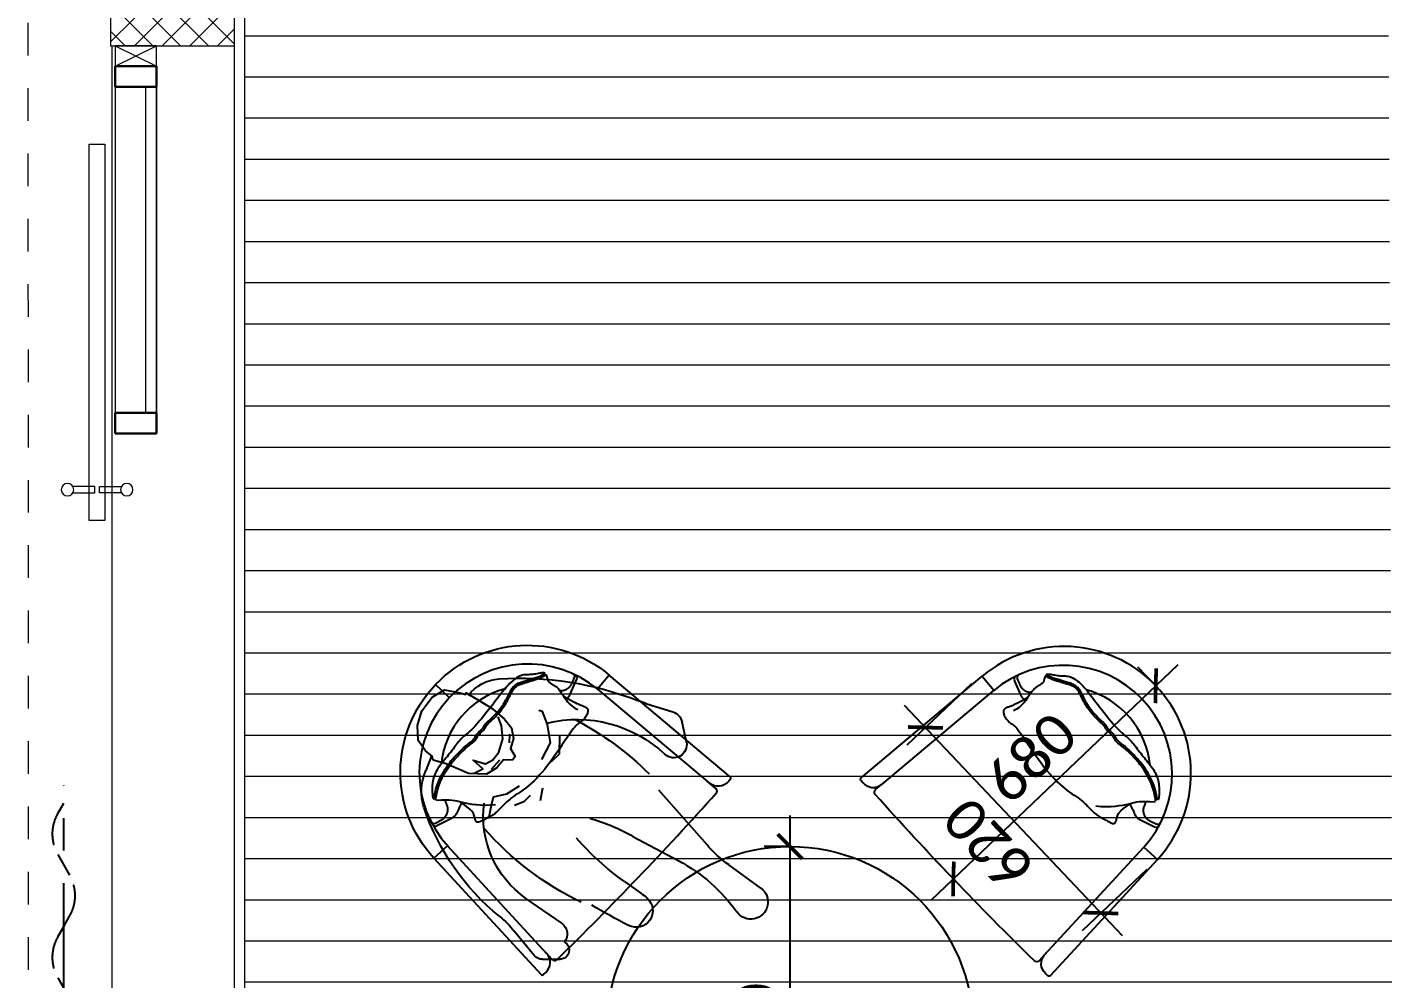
# Model space of a CAD drawing. Header units: millimetres. Extents: x -18512 to 101824, y -95768 to 52898.
# Drawn here: x 30485 to 33778, y -61145 to -58832 of the extents above; entities that cross this region are included whole.
import ezdxf

# ---------------------------------------------------------------- set-up
doc = ezdxf.new("R2010")
doc.units = ezdxf.units.MM
doc.header["$LTSCALE"] = 25
doc.header["$PDMODE"] = 3
for name, pattern in [('CENTER2', [28.575, 19.05, -3.175, 3.175, -3.175]), ('Dash', [6.35, 3.175, -3.175]), ('HIDDEN2', [4.7625, 3.175, -1.5875])]:
    doc.linetypes.add(name, pattern=pattern)
doc.layers.get('0').update_dxf_attribs({"color": 254, "lineweight": 0})
doc.layers.get('Defpoints').update_dxf_attribs({"lineweight": 0})
for name, color, linetype in [('1547 I-StB-p-00-GA$0$WD-FURNITURE', 1, 'Continuous'), ('4_Furniture', 3, 'Continuous'), ('AR WALL HATCH', 8, 'Continuous'), ('WD-FURNITURE-2', 5, 'Continuous'), ('WD-JOINERY-2', 5, 'Continuous')]:
    doc.layers.add(name, color=color, linetype=linetype)
for name, color, linetype, lineweight in [('A-DOOR', 31, 'Continuous', 18), ('A-GLAZ', 6, 'Continuous', 9), ('A-GLAZ-CWMG', 51, 'Continuous', 9), ('Archi-frame', 253, 'Continuous', 9), ('hatch', 252, 'Continuous', 0), ('I-WALL', 2, 'Continuous', 9), ('wood flooring', 8, 'Continuous', 13)]:
    doc.layers.add(name, color=color, linetype=linetype, lineweight=lineweight)
doc.styles.add('FW_Calibri', font='calibri.ttf')
doc.dimstyles.new('1-50', dxfattribs={"dimscale": 50, "dimtxt": 2, "dimasz": 1.2, "dimexe": 1.25, "dimexo": 0.625, "dimtad": 1, "dimdec": 0, "dimtxsty": 'FW_Calibri', "dimblk": 'ARCHTICK', "dimcen": 2.5, "dimdle": 1.5, "dimadec": 0, "dimazin": 0, "dimtfac": 1, "dimtdec": 0, "dimtmove": 0, "dimatfit": 3, "dimfxl": 6, "dimfxlon": 1, "dimarcsym": 0})

# ---------------------------------------------------------------- blocks, each defined once
blk = doc.blocks.new('A$C8985d8ab')
at = {"layer": 'WD-JOINERY-2', "color": 9}
for p, q in [((366.2, 634.5), (398.7, 672.2)), ((497.7, 669.5), (430.4, 683)), ((369.4, 500.5), (202.8, 440.2)), ((741.7, 425.9), (751.3, 444.1)), ((36.6, 411.3), (131.5, 423.1)), ((369.3, 371.2), (242.9, 372.8)), ((749.1, 348.7), (742.1, 378.1)), ((892.3, 306.5), (887.1, 268.3)), ((334.6, 265.1), (285.9, 259.6)), ((418.8, 102.7), (524.1, 113.9)), ((462.9, 112.8), (462.9, 112.8)), ((462.9, 112.8), (462.9, 112.8)), ((418.2, 3.2), (380.2, 24.5)), ((433.4, 4.6), (433.4, 4.6)), ((439.7, 1.8), (510.7, 30.5))]:
    blk.add_line(p, q, dxfattribs=at)
for points in [[(653.3, 427.9), (654.4, 473.5), (682.6, 509.3), (708.2, 531.4), (717.3, 529)], [(630.7, 435.3), (622.1, 460.6), (643.6, 501.1)], [(780.9, 319.7), (767.9, 339.2), (798.9, 346.2), (768.2, 352.7), (757.1, 370.3), (753.8, 393.4), (760.3, 426), (778.3, 452.5), (796, 467.5)], [(618.2, 367.5), (608.4, 338.2)], [(635.8, 337.5), (642.1, 316.8), (657.6, 298.3)], [(697.3, 240.4), (707.2, 272), (712.2, 292.4), (687.6, 313.5), (670.2, 345.8)]]:
    blk.add_lwpolyline(points, dxfattribs=at)
blk.add_lwpolyline([(714.6, 392.3), (734.6, 382.5), (738.8, 357.5), (754.2, 332.1), (792.9, 312.3), (851.6, 307), (883.4, 299.4), (890.4, 306.1), (911, 310.1), (938.7, 323.1), (957.6, 354.6), (965.3, 390.9), (959.5, 432), (942, 462), (905.8, 474.3), (892.1, 476.9), (892.3, 481.5), (858, 480), (819.2, 478.6), (780.3, 470.4), (754.9, 459.7), (738.5, 439.5), (732.9, 414.6), (713.3, 403.3)], close=True, dxfattribs=at)
for centre, radius, start, end in [((423.9, 650.5), 33.2, 78.6121, 139.1544), ((551.8, 937.8), 273.7, 258.6122, 262.6732), ((416.7, -113), 785.7, 57.4457, 82.6731), ((390, 613.9), 31.5, 139.1544, 284.4986), ((475.5, 283.4), 309.8, 47.399, 104.4986), ((619.9, -234.5), 787, 89.3213, 105.5828), ((785.7, 465.1), 99.9, 7.643, 57.4457), ((90.7, 750.3), 329.7, 277.0987, 289.8724), ((41.8, 369.9), 41.8, 97.0986, 295.744), ((237.7, -36.5), 409.4, 89.278, 115.744), ((378.5, -76), 447.3, 76.5459, 91.1753), ((259.3, 917.9), 657.2, 276.5769, 290.3058), ((498.3, 355.9), 243.4, 276.1017, 338.7228), ((763.2, 278.5), 124.3, 312.4672, 355.2768), ((275.3, 216.9), 40.4, 102.8076, 268.1986), ((305.5, 84), 176.7, 96.3655, 102.8076), ((442.6, 911.1), 741.7, 266.8808, 289.977), ((322.5, 1718.6), 1542.8, 268.1986, 271.9976), ((457.3, 612.7), 577.3, 280.0982, 312.4672), ((422.1, 71.7), 31.2, 96.1016, 190.2634), ((391, 43.9), 22.2, 89.0247, 240.7369), ((600.7, -192), 240.1, 100.0982, 112.0145), ((430.4, 24.9), 24.9, 240.7369, 292.0145)]:
    blk.add_arc(centre, radius, start, end, dxfattribs=at)
blk = doc.blocks.new('Q  CurtainWall sliding door - GD03 85mm-8454173-GROUND FLOOR PLAN')
at = {"layer": 'A-DOOR'}
for p, q in [((276.7, -34.7), (276.7, -88)), ((292.7, -88), (292.7, -34.7)), ((1124.1, -75), (209.7, -75)), ((209.7, -75), (209.7, -113)), ((276.7, -88), (292.7, -88)), ((1124.1, -113), (1124.1, -75)), ((209.7, -113), (1124.1, -113)), ((276.7, -153.3), (276.7, -100)), ((276.7, -100), (292.7, -100)), ((292.7, -100), (292.7, -153.3))]:
    blk.add_line(p, q, dxfattribs=at)
for centre in [(284.7, -22), (284.7, -166)]:
    blk.add_circle(centre, 15, dxfattribs=at)
blk = doc.blocks.new('System Panel - Glazed-8454171-GROUND FLOOR PLAN')
at = {"layer": 'A-GLAZ', "lineweight": 18}
for p, q in [((396.25, 49.5), (-396.25, 49.5)), ((-396.25, 49.5), (-396.25, 24.5)), ((396.25, 24.5), (396.25, 49.5)), ((-396.25, 24.5), (396.25, 24.5))]:
    blk.add_line(p, q, dxfattribs=at)
blk = doc.blocks.new('Rectangular Mullion - 50 x 100mm-8454170-GROUND FLOOR PLAN')
at = {"layer": 'A-GLAZ-CWMG'}
for p, q in [((15590.4, -12877.3), (15590.4, -12084.8)), ((15690.4, -12877.3), (15690.4, -12084.8))]:
    blk.add_line(p, q, dxfattribs=at)
blk = doc.blocks.new('Rectangular Mullion - 50 x 100mm-7747784-GROUND FLOOR PLAN')
at = {"layer": 'A-GLAZ-CWMG', "lineweight": 30}
for p, q in [((-50, 50), (0, 50)), ((-50, -50), (-50, 50)), ((0, 50), (0, -50)), ((0, -50), (-50, -50))]:
    blk.add_line(p, q, dxfattribs=at)
blk = doc.blocks.new('Rectangular Mullion - 50 x 100mm-5950993-GROUND FLOOR PLAN')
at = {"layer": 'A-GLAZ-CWMG', "lineweight": 30}
for p, q in [((-25, 50), (25, 50)), ((-25, -50), (-25, 50)), ((25, 50), (25, -50)), ((25, -50), (-25, -50))]:
    blk.add_line(p, q, dxfattribs=at)
blk = doc.blocks.new('*U340')
at = {"color": 1}
for p, q in [((67.8, 66.3), (32.2, -66.3)), ((82.2, 66.3), (100, 0)), ((167.8, 66.3), (132.2, -66.3)), ((182.2, 66.3), (200, 0)), ((267.8, 66.3), (232.2, -66.3)), ((282.2, 66.3), (300, 0)), ((367.8, 66.3), (332.2, -66.3)), ((382.2, 66.3), (400, 0)), ((467.8, 66.3), (432.2, -66.3)), ((482.2, 66.3), (500, 0)), ((567.8, 66.3), (532.2, -66.3)), ((582.2, 66.3), (600, 0)), ((667.8, 66.3), (632.2, -66.3)), ((682.2, 66.3), (700, 0)), ((0, 0), (17.8, -66.3)), ((100, 0), (117.8, -66.3)), ((200, 0), (217.8, -66.3)), ((300, 0), (317.8, -66.3)), ((400, 0), (417.8, -66.3)), ((500, 0), (517.8, -66.3)), ((600, 0), (617.8, -66.3))]:
    blk.add_line(p, q, dxfattribs=at)
at = {"color": 1, "linetype": 'CENTER2'}
blk.add_line((0, 0), (2143.8, 0), dxfattribs=at)
at = {"color": 1, "linetype": 'HIDDEN2'}
for p, q in [((175, 14.4), (125, -14.4)), ((275, 14.4), (300, 0)), ((475, 14.4), (425, -14.4)), ((575, 14.4), (600, 0)), ((775, 14.4), (725, -14.4)), ((875, 14.4), (900, 0)), ((1075, 14.4), (1025, -14.4)), ((1175, 14.4), (1200, 0)), ((1375, 14.4), (1325, -14.4)), ((1475, 14.4), (1500, 0)), ((1675, 14.4), (1625, -14.4)), ((1775, 14.4), (1800, 0)), ((1975, 14.4), (1925, -14.4)), ((2075, 14.4), (2100, 0)), ((0, 0), (25, -14.4)), ((300, 0), (325, -14.4)), ((600, 0), (625, -14.4)), ((900, 0), (925, -14.4)), ((1200, 0), (1225, -14.4)), ((1500, 0), (1525, -14.4)), ((1800, 0), (1825, -14.4))]:
    blk.add_line(p, q, dxfattribs=at)
at = {"color": 1}
for centre, start, end in [((75, 64.3), 15, 165), ((175, 64.3), 15, 165), ((275, 64.3), 15, 165), ((375, 64.3), 15, 165), ((475, 64.3), 15, 165), ((575, 64.3), 15, 165), ((675, 64.3), 15, 165), ((25, -64.3), 195, 345), ((125, -64.3), 195, 345), ((225, -64.3), 195, 345), ((325, -64.3), 195, 345), ((425, -64.3), 195, 345), ((525, -64.3), 195, 345), ((625, -64.3), 195, 345)]:
    blk.add_arc(centre, 7.5, start, end, dxfattribs=at)
at = {"color": 1, "linetype": 'HIDDEN2'}
for centre, start, end in [((225, -72.2), 60, 120), ((525, -72.2), 60, 120), ((825, -72.2), 60, 120), ((1125, -72.2), 60, 120), ((1425, -72.2), 60, 120), ((1725, -72.2), 60, 120), ((2025, -72.2), 60, 120), ((75, 72.2), 240, 300), ((375, 72.2), 240, 300), ((675, 72.2), 240, 300), ((975, 72.2), 240, 300), ((1275, 72.2), 240, 300), ((1575, 72.2), 240, 300), ((1875, 72.2), 240, 300)]:
    blk.add_arc(centre, 100, start, end, dxfattribs=at)
blk = doc.blocks.new('_ArchTick')
at = {"color": 0, "linetype": 'ByBlock', "const_width": 0.15}
blk.add_lwpolyline([(-0.5, -0.5), (0.5, 0.5)], dxfattribs=at)
blk = doc.blocks.new('*D446')
at = {"layer": 'Defpoints', "color": 0, "transparency": 16777216}
for p in [(32338.3, -60823.2), (32338.3, -60823.2), (32338.3, -61722.7)]:
    blk.add_point(p, dxfattribs=at)
at = {"layer": 'I-WALL', "color": 0, "lineweight": -2, "transparency": 16777216}
for p, q in [((32338.3, -61797.7), (32338.3, -60748.2)), ((32338.3, -60823.2), (32275.8, -60823.2)), ((32338.3, -61722.7), (32275.8, -61722.7))]:
    blk.add_line(p, q, dxfattribs=at)
at = {"layer": 'I-WALL', "color": 0, "lineweight": -2, "transparency": 16777216, "xscale": 59.99999999999995, "yscale": 59.99999999999995, "zscale": 59.99999999999995}
for p, rotation in [((32338.3, -60823.2), 90), ((32338.3, -61722.7), 270)]:
    blk.add_blockref('_ArchTick', p, dxfattribs=dict(at, rotation=rotation))
at = {"layer": 'I-WALL', "color": 0, "transparency": 16777216, "insert": (32255.8, -61273), "char_height": 100, "attachment_point": 5, "rotation": 90, "style": 'FW_Calibri'}
blk.add_mtext('900', dxfattribs=at)
blk = doc.blocks.new('*D447')
at = {"layer": 'Defpoints', "color": 0, "transparency": 16777216}
for p in [(33226.5, -60432.4), (33226.5, -60432.4), (32735, -60902.1)]:
    blk.add_point(p, dxfattribs=at)
at = {"layer": 'I-WALL', "color": 0, "lineweight": -2, "transparency": 16777216}
for p, q in [((32680.8, -60953.9), (33280.7, -60380.6)), ((33226.5, -60432.4), (33183.3, -60387.2)), ((32735, -60902.1), (32691.9, -60856.9))]:
    blk.add_line(p, q, dxfattribs=at)
at = {"layer": 'I-WALL', "color": 0, "lineweight": -2, "transparency": 16777216, "xscale": 59.99999999999995, "yscale": 59.99999999999995, "zscale": 59.99999999999995}
for p, rotation in [((33226.5, -60432.4), 43.70386535251087), ((32735, -60902.1), 223.7038653525109)]:
    blk.add_blockref('_ArchTick', p, dxfattribs=dict(at, rotation=rotation))
at = {"layer": 'I-WALL', "color": 0, "transparency": 16777216, "insert": (32923.8, -60607.6), "char_height": 100, "attachment_point": 5, "rotation": 43.7039, "style": 'FW_Calibri'}
blk.add_mtext('680', dxfattribs=at)
blk = doc.blocks.new('*D448')
at = {"layer": 'Defpoints', "color": 0, "transparency": 16777216}
for p in [(32801.8, -60406.7), (33227.8, -60857.7), (33093.1, -60984.9)]:
    blk.add_point(p, dxfattribs=at)
at = {"layer": 'I-WALL', "color": 0, "lineweight": -2, "transparency": 16777216}
for p, q in [((32779.1, -60428.1), (32621.7, -60576.8)), ((32615.6, -60479.3), (33144.6, -61039.4)), ((33205, -60879.1), (33047.7, -61027.8))]:
    blk.add_line(p, q, dxfattribs=at)
at = {"layer": 'I-WALL', "color": 0, "lineweight": -2, "transparency": 16777216, "xscale": 59.99999999999995, "yscale": 59.99999999999995, "zscale": 59.99999999999995}
for p, rotation in [((32667.1, -60533.9), 133.3643748508748), ((33093.1, -60984.9), 313.3643748508748)]:
    blk.add_blockref('_ArchTick', p, dxfattribs=dict(at, rotation=rotation))
at = {"layer": 'I-WALL', "color": 0, "transparency": 16777216, "insert": (32820.1, -60816), "char_height": 100, "attachment_point": 5, "rotation": 133.3644, "style": 'FW_Calibri'}
blk.add_mtext('620', dxfattribs=at)

msp = doc.modelspace()

# ---------------------------------------------------------------- hatches: boundary and pattern name
at = {"layer": 'AR WALL HATCH', "lineweight": 5, "ltscale": 25}
h = msp.add_hatch(dxfattribs=at)
h.set_pattern_fill('ANSI37', color=256, scale=15, style=0)
h.set_pattern_definition([(45, (15109.02, 35539.32), (-33.67596, 33.67596), []), (135, (15109.02, 35539.32), (-33.67596, -33.67596), [])])
h.paths.add_polyline_path([(30988.1, -58876.9), (30688.1, -58876.9), (30688.1, -58627), (30988.1, -58627)])
h.paths.add_polyline_path([(30688.1, -57916.9), (30988.1, -57916.9), (30988.1, -58027), (30688.1, -58027)])
at = {"layer": 'wood flooring'}
h = msp.add_hatch(dxfattribs=at)
h.set_pattern_fill('_USER', color=256, scale=100, pattern_type=0)
h.set_pattern_definition([(360, (338285.01, 171947.46), (-2e-14, 100), [])])
h.paths.add_polyline_path([(33755.5, -49171.9), (31012.9, -49171.9), (31012.9, -49811.5), (31012.9, -62446.9), (32698.1, -62446.9), (32698.1, -63146.9), (33808.1, -63146.9)])

# ---------------------------------------------------------------- linework, layer by layer
at = {"layer": '1547 I-StB-p-00-GA$0$WD-FURNITURE'}
for p, q in [((31804.5, -60452.9), (31820.4, -60416.5)), ((32899.5, -60455.8), (32883.6, -60419.4)), ((31509.8, -60460.3), (31477.5, -60429.5)), ((33194.2, -60463.2), (33226.5, -60432.4)), ((31515.8, -60755), (31480.2, -60772.6)), ((33188.2, -60757.9), (33223.8, -60775.5))]:
    msp.add_line(p, q, dxfattribs=at)
for points in [[(31747.6, -61083.8), (31506.3, -60821.6), (31473.5, -60851.8, -0.93783), (31899.2, -60406.4), (31870.5, -60440.6), (32143.4, -60669.7)], [(32956.4, -61086.7), (33197.7, -60824.5), (33230.5, -60854.7, 0.93783), (32804.8, -60409.3), (32833.5, -60443.5), (32560.6, -60672.6)], [(32193.6, -60659.2, 0.414214), (32193.1, -60653.5), (31899.2, -60406.4)], [(32510.3, -60662.1, -0.414214), (32510.8, -60656.4), (32804.8, -60409.3)], [(31741.7, -61077.4), (31760.5, -61097.9, 0.423323), (31772.1, -61098.3, 0.016951), (32158.9, -60693.6, 0.423327), (32158, -60682), (32136.6, -60664.1)], [(32193.6, -60659.2), (32193.6, -60659.2), (32188.5, -60665.3, -0.407734), (32143.4, -60669.7)], [(32510.3, -60662.1), (32510.3, -60662.1), (32515.5, -60668.2, 0.407734), (32560.6, -60672.6)], [(32962.3, -61080.3), (32943.5, -61100.8, -0.423323), (32931.8, -61101.2, -0.016951), (32545.1, -60696.5, -0.423327), (32545.9, -60684.9), (32567.3, -60667)], [(31465.8, -60762.2, 0.422618), (31476.8, -60766.1), (31490, -60759.5), (31490.8, -60759.1)], [(33238.1, -60765.1, -0.422618), (33227.2, -60769), (33214, -60762.4), (33213.1, -60762)], [(31473.5, -60851.8), (31733.6, -61134.3, 0.414214), (31739.3, -61134.5)], [(33230.5, -60854.7), (32970.4, -61137.2, -0.414214), (32964.7, -61137.4)], [(31739.3, -61134.5), (31739.3, -61134.5), (31745.2, -61129.1, 0.407734), (31747.6, -61083.8)], [(32964.7, -61137.4), (32964.7, -61137.4), (32958.8, -61132, -0.407734), (32956.4, -61086.7)]]:
    msp.add_lwpolyline(points, format="xyb", dxfattribs=at)
for points in [[(31473.2, -60708), (31475.5, -60695.5), (31478.3, -60684.2), (31481.5, -60674), (31485, -60664.7), (31488.7, -60656.4), (31492.5, -60648.9), (31496.3, -60642.3), (31499.9, -60636.3), (31503.3, -60631), (31506.6, -60626.2), (31509.7, -60622), (31512.6, -60618.1), (31515.5, -60614.5), (31518.4, -60611.1), (31521.3, -60607.8), (31524.3, -60604.5), (31527.4, -60601.2), (31530.6, -60597.9), (31533.8, -60594.5), (31537.1, -60591.2), (31540.3, -60588), (31543.5, -60584.9), (31546.7, -60582), (31549.8, -60579.3), (31552.9, -60576.8), (31555.7, -60574.5), (31558.5, -60572.3), (31561, -60570.4), (31563.4, -60568.5), (31565.6, -60566.8), (31567.5, -60565.1), (31569.1, -60563.5), (31570.5, -60561.9), (31571.6, -60560.3), (31572.7, -60558.7), (31573.6, -60557.1), (31574.5, -60555.4), (31575.4, -60553.8), (31576.5, -60552.1), (31577.8, -60550.3), (31579.3, -60548.5), (31580.9, -60546.7), (31582.8, -60544.8), (31584.6, -60543), (31586.5, -60541.2), (31588.3, -60539.4), (31590, -60537.7), (31591.5, -60536), (31592.8, -60534.5), (31593.8, -60533), (31594.8, -60531.6), (31595.6, -60530.3), (31596.4, -60528.9), (31597.2, -60527.6), (31598, -60526.3), (31599, -60525), (31600.2, -60523.7), (31601.5, -60522.3), (31603, -60520.8), (31604.6, -60519.2), (31606.4, -60517.6), (31608.3, -60515.8), (31610.4, -60513.9), (31612.6, -60511.9), (31614.9, -60509.7), (31617.3, -60507.4), (31619.8, -60504.9), (31622.3, -60502.3), (31624.9, -60499.6), (31627.5, -60496.7), (31630.1, -60493.7), (31632.6, -60490.5), (31635.1, -60487.3), (31637.5, -60483.9), (31639.9, -60480.5), (31642.2, -60477), (31644.4, -60473.6), (31646.4, -60470.1), (31648.4, -60466.7), (31650.2, -60463.3), (31651.8, -60460), (31653.4, -60456.8), (31654.9, -60453.8), (31656.3, -60450.8), (31657.7, -60448), (31659.1, -60445.3), (31660.5, -60442.7), (31662, -60440.3), (31663.6, -60438.1), (31665.3, -60436), (31667.1, -60434.1), (31669, -60432.3), (31671, -60430.7), (31673.1, -60429.2), (31675.3, -60427.8), (31677.6, -60426.6), (31680, -60425.5), (31682.5, -60424.5), (31685, -60423.6), (31687.5, -60422.8), (31689.8, -60422.1), (31692, -60421.5), (31694.1, -60421), (31695.8, -60420.5), (31697.3, -60420.1), (31698.5, -60419.7), (31699.6, -60419.3), (31700.6, -60419), (31701.4, -60418.7), (31702.3, -60418.4), (31703.2, -60418.1), (31704.3, -60417.7), (31705.5, -60417.3), (31706.9, -60416.9), (31708.4, -60416.4), (31710.1, -60415.9), (31712, -60415.4), (31714, -60414.8), (31716.2, -60414.2), (31718.5, -60413.5), (31720.9, -60412.8), (31723.5, -60412), (31726.3, -60411), (31729.3, -60409.8), (31732.4, -60408.4), (31735.7, -60406.7), (31739.2, -60404.7), (31743, -60402.2), (31742.8, -60402.1), (31741.8, -60401.6), (31740.5, -60401.3), (31739.1, -60401.1), (31737.3, -60401.2), (31735.2, -60401.4), (31732.7, -60401.7), (31729.9, -60402.2), (31726.8, -60402.8), (31723.6, -60403.4), (31720.2, -60404), (31716.7, -60404.6), (31713.2, -60405), (31709.8, -60405.4), (31706.5, -60405.5), (31703.3, -60405.6), (31700.2, -60405.6), (31697.1, -60405.7), (31694, -60405.9), (31690.9, -60406.3), (31687.8, -60407), (31684.5, -60408), (31681.2, -60409.4), (31677.8, -60411.2), (31674.3, -60413.3), (31670.8, -60415.6), (31667.4, -60418.3), (31663.9, -60421.1), (31660.6, -60424.1), (31657.3, -60427.2), (31654.2, -60430.4), (31651.2, -60433.7), (31648.3, -60437.1), (31645.3, -60440.6), (31642.4, -60444.3), (31639.3, -60448.1), (31636.2, -60452.1), (31633, -60456.3), (31629.6, -60460.8), (31626, -60465.4), (31622.3, -60470.2), (31618.5, -60475.1), (31614.5, -60480.1), (31610.5, -60485.3), (31606.4, -60490.6), (31602.2, -60495.9), (31598, -60501.2), (31593.7, -60506.5), (31589.5, -60511.8), (31585.2, -60517), (31581, -60521.9), (31576.8, -60526.7), (31572.6, -60531.2), (31568.6, -60535.5), (31564.6, -60539.3), (31560.7, -60542.9), (31557, -60546.2), (31553.3, -60549.4), (31549.8, -60552.4), (31546.3, -60555.4), (31543, -60558.4), (31539.8, -60561.6), (31536.8, -60564.8), (31533.8, -60568.2), (31531, -60571.7), (31528.2, -60575.2), (31525.4, -60578.9), (31522.6, -60582.6), (31519.9, -60586.3), (31517, -60590), (31514.1, -60593.8), (31511.2, -60597.5), (31508.2, -60601.2), (31505.2, -60605), (31502.2, -60608.6), (31499.3, -60612.3), (31496.4, -60615.9), (31493.5, -60619.5), (31490.8, -60623), (31488.1, -60626.5), (31485.6, -60630), (31483.2, -60633.5), (31481, -60637.1), (31478.9, -60640.7), (31477, -60644.4), (31475.4, -60648.3), (31473.9, -60652.2), (31472.7, -60656.2), (31471.7, -60660.2), (31470.9, -60664.1), (31470.2, -60668), (31469.7, -60671.8), (31469.3, -60675.3), (31469.1, -60678.6), (31468.9, -60681.6), (31468.9, -60684.3), (31468.9, -60686.8), (31469, -60689), (31469.2, -60691), (31469.3, -60692.8), (31469.5, -60694.5), (31469.6, -60696), (31469.7, -60697.4), (31469.8, -60698.7), (31469.9, -60700), (31470, -60701.1), (31470.2, -60702.2), (31470.4, -60703.2), (31470.7, -60704.2), (31471.2, -60705.2), (31471.7, -60706.1), (31472.4, -60707.1)], [(33230.8, -60710.9), (33228.5, -60698.4), (33225.7, -60687.1), (33222.5, -60676.9), (33219, -60667.6), (33215.3, -60659.3), (33211.5, -60651.8), (33207.7, -60645.2), (33204.1, -60639.2), (33200.7, -60633.9), (33197.4, -60629.1), (33194.3, -60624.9), (33191.4, -60621), (33188.4, -60617.4), (33185.6, -60614), (33182.6, -60610.7), (33179.7, -60607.4), (33176.6, -60604.1), (33173.4, -60600.8), (33170.2, -60597.4), (33166.9, -60594.1), (33163.7, -60590.9), (33160.4, -60587.8), (33157.3, -60584.9), (33154.1, -60582.2), (33151.1, -60579.7), (33148.2, -60577.4), (33145.5, -60575.2), (33142.9, -60573.3), (33140.6, -60571.4), (33138.4, -60569.7), (33136.5, -60568), (33134.9, -60566.4), (33133.5, -60564.8), (33132.3, -60563.2), (33131.3, -60561.6), (33130.4, -60560), (33129.5, -60558.3), (33128.6, -60556.7), (33127.5, -60555), (33126.2, -60553.2), (33124.7, -60551.4), (33123, -60549.6), (33121.2, -60547.7), (33119.4, -60545.9), (33117.5, -60544.1), (33115.7, -60542.3), (33114, -60540.6), (33112.5, -60538.9), (33111.2, -60537.4), (33110.1, -60535.9), (33109.2, -60534.5), (33108.4, -60533.2), (33107.6, -60531.8), (33106.8, -60530.5), (33106, -60529.2), (33105, -60527.9), (33103.8, -60526.6), (33102.5, -60525.2), (33101, -60523.7), (33099.4, -60522.1), (33097.6, -60520.5), (33095.7, -60518.7), (33093.6, -60516.8), (33091.4, -60514.8), (33089.1, -60512.6), (33086.7, -60510.3), (33084.2, -60507.8), (33081.7, -60505.2), (33079.1, -60502.5), (33076.5, -60499.6), (33073.9, -60496.6), (33071.4, -60493.4), (33068.9, -60490.2), (33066.4, -60486.8), (33064.1, -60483.4), (33061.8, -60479.9), (33059.6, -60476.5), (33057.6, -60473), (33055.6, -60469.6), (33053.8, -60466.2), (33052.2, -60462.9), (33050.6, -60459.7), (33049.1, -60456.7), (33047.7, -60453.7), (33046.3, -60450.9), (33044.9, -60448.2), (33043.5, -60445.6), (33042, -60443.2), (33040.4, -60441), (33038.7, -60438.9), (33036.9, -60437), (33035, -60435.2), (33033, -60433.6), (33030.9, -60432.1), (33028.7, -60430.7), (33026.4, -60429.5), (33023.9, -60428.4), (33021.5, -60427.4), (33019, -60426.5), (33016.5, -60425.7), (33014.2, -60425), (33011.9, -60424.4), (33009.9, -60423.9), (33008.2, -60423.4), (33006.7, -60423), (33005.4, -60422.6), (33004.4, -60422.2), (33003.4, -60421.9), (33002.6, -60421.6), (33001.7, -60421.3), (33000.8, -60421), (32999.7, -60420.6), (32998.5, -60420.2), (32997.1, -60419.8), (32995.6, -60419.3), (32993.9, -60418.8), (32992, -60418.3), (32990, -60417.7), (32987.8, -60417.1), (32985.5, -60416.4), (32983.1, -60415.7), (32980.4, -60414.9), (32977.7, -60413.9), (32974.7, -60412.7), (32971.6, -60411.3), (32968.3, -60409.6), (32964.8, -60407.6), (32961, -60405.1), (32961.2, -60405), (32962.2, -60404.5), (32963.5, -60404.2), (32964.9, -60404), (32966.7, -60404.1), (32968.8, -60404.3), (32971.3, -60404.6), (32974.1, -60405.1), (32977.2, -60405.7), (32980.4, -60406.3), (32983.8, -60406.9), (32987.3, -60407.5), (32990.7, -60407.9), (32994.1, -60408.3), (32997.4, -60408.4), (33000.6, -60408.5), (33003.8, -60408.5), (33006.9, -60408.6), (33010, -60408.8), (33013.1, -60409.2), (33016.2, -60409.9), (33019.5, -60410.9), (33022.8, -60412.3), (33026.2, -60414.1), (33029.7, -60416.2), (33033.2, -60418.5), (33036.6, -60421.2), (33040.1, -60424), (33043.4, -60427), (33046.6, -60430.1), (33049.8, -60433.3), (33052.8, -60436.6), (33055.7, -60440), (33058.7, -60443.5), (33061.6, -60447.2), (33064.6, -60451), (33067.8, -60455), (33071, -60459.2), (33074.4, -60463.7), (33078, -60468.3), (33081.7, -60473.1), (33085.5, -60478), (33089.4, -60483.1), (33093.5, -60488.2), (33097.6, -60493.5), (33101.8, -60498.8), (33106, -60504.1), (33110.2, -60509.4), (33114.5, -60514.7), (33118.8, -60519.9), (33123, -60524.8), (33127.2, -60529.6), (33131.4, -60534.1), (33135.4, -60538.4), (33139.4, -60542.2), (33143.3, -60545.8), (33147, -60549.1), (33150.7, -60552.3), (33154.2, -60555.3), (33157.7, -60558.3), (33161, -60561.3), (33164.1, -60564.5), (33167.2, -60567.7), (33170.1, -60571.1), (33173, -60574.6), (33175.8, -60578.1), (33178.6, -60581.8), (33181.3, -60585.5), (33184.1, -60589.2), (33187, -60592.9), (33189.9, -60596.7), (33192.8, -60600.4), (33195.8, -60604.1), (33198.8, -60607.9), (33201.8, -60611.5), (33204.7, -60615.2), (33207.6, -60618.8), (33210.5, -60622.4), (33213.2, -60625.9), (33215.9, -60629.4), (33218.4, -60632.9), (33220.8, -60636.4), (33223, -60640), (33225.1, -60643.6), (33227, -60647.3), (33228.6, -60651.2), (33230.1, -60655.1), (33231.3, -60659.1), (33232.3, -60663.1), (33233.1, -60667), (33233.8, -60670.9), (33234.3, -60674.7), (33234.7, -60678.2), (33234.9, -60681.5), (33235, -60684.5), (33235.1, -60687.2), (33235.1, -60689.7), (33235, -60691.9), (33234.8, -60693.9), (33234.7, -60695.7), (33234.5, -60697.4), (33234.4, -60698.9), (33234.3, -60700.3), (33234.2, -60701.6), (33234.1, -60702.9), (33234, -60704), (33233.8, -60705.1), (33233.6, -60706.1), (33233.3, -60707.1), (33232.8, -60708.1), (33232.3, -60709), (33231.6, -60710)]]:
    msp.add_lwpolyline(points, close=True, dxfattribs=at)
for points in [[(31477, -60710.7), (31479.4, -60697.8), (31482.2, -60686.2), (31485.4, -60675.9), (31488.8, -60666.6), (31492.5, -60658.3), (31496.2, -60650.9), (31499.9, -60644.3), (31503.5, -60638.5), (31506.8, -60633.3), (31510, -60628.7), (31513, -60624.5), (31515.9, -60620.7), (31518.8, -60617.1), (31521.6, -60613.8), (31524.5, -60610.6), (31527.4, -60607.4), (31530.5, -60604.1), (31533.6, -60600.8), (31536.7, -60597.5), (31540, -60594.3), (31543.2, -60591.1), (31546.4, -60588), (31549.6, -60585.1), (31552.8, -60582.4), (31555.8, -60579.8), (31558.8, -60577.5), (31561.6, -60575.3), (31564.2, -60573.3), (31566.7, -60571.4), (31568.9, -60569.6), (31570.9, -60567.9), (31572.7, -60566.2), (31574.1, -60564.5), (31575.3, -60562.9), (31576.3, -60561.2), (31577.3, -60559.6), (31578.2, -60557.9), (31579.2, -60556.2), (31580.2, -60554.5), (31581.5, -60552.7), (31583, -60550.9), (31584.7, -60549.1), (31586.5, -60547.2), (31588.3, -60545.4), (31590.2, -60543.6), (31592, -60541.8), (31593.7, -60540.1), (31595.2, -60538.4), (31596.4, -60536.9), (31597.5, -60535.4), (31598.4, -60534), (31599.2, -60532.7), (31600, -60531.4), (31600.8, -60530.1), (31601.6, -60528.8), (31602.5, -60527.6), (31603.6, -60526.2), (31604.9, -60524.9), (31606.3, -60523.5), (31607.9, -60522), (31609.6, -60520.4), (31611.4, -60518.7), (31613.4, -60516.8), (31615.6, -60514.8), (31617.9, -60512.7), (31620.3, -60510.3), (31622.8, -60507.8), (31625.4, -60505.2), (31628, -60502.4), (31630.7, -60499.4), (31633.3, -60496.3), (31635.9, -60493.1), (31638.5, -60489.8), (31641, -60486.4), (31643.4, -60482.9), (31645.7, -60479.3), (31647.9, -60475.8), (31650, -60472.3), (31652, -60468.8), (31653.8, -60465.4), (31655.5, -60462.1), (31657, -60459), (31658.5, -60455.9), (31659.9, -60453), (31661.2, -60450.3), (31662.6, -60447.7), (31663.9, -60445.2), (31665.3, -60443), (31666.8, -60440.8), (31668.3, -60438.9), (31670, -60437.1), (31671.7, -60435.5), (31673.6, -60434), (31675.5, -60432.6), (31677.6, -60431.4), (31679.8, -60430.2), (31682.1, -60429.2), (31684.5, -60428.3), (31686.9, -60427.5), (31689.2, -60426.7), (31691.5, -60426), (31693.7, -60425.4), (31695.7, -60424.9), (31697.4, -60424.4), (31698.9, -60424), (31700.1, -60423.6), (31701.2, -60423.3), (31702.1, -60422.9), (31703, -60422.6), (31703.8, -60422.3), (31704.7, -60422), (31705.8, -60421.6), (31707, -60421.3), (31708.3, -60420.9), (31709.8, -60420.4), (31711.5, -60419.9), (31713.4, -60419.4), (31715.4, -60418.8), (31717.5, -60418.2), (31719.9, -60417.5), (31722.4, -60416.7), (31725.1, -60415.9), (31727.9, -60414.9), (31731, -60413.7), (31734.3, -60412.2), (31737.8, -60410.4), (31741.5, -60408.2), (31745.5, -60405.6), (31745.7, -60405.8), (31746.3, -60407.2), (31746.9, -60408.6), (31747.4, -60410.1), (31747.9, -60411.7), (31748.4, -60413.2), (31748.8, -60414.6), (31749.1, -60415.9), (31749.4, -60417.1), (31749.7, -60418.1), (31750, -60419.1), (31750.3, -60419.9), (31750.7, -60420.7), (31751.2, -60421.5), (31751.8, -60422.3), (31752.6, -60423.1), (31753.6, -60423.9), (31754.8, -60424.9), (31756.1, -60425.8), (31757.5, -60426.8), (31759, -60427.8), (31760.7, -60428.9), (31762.3, -60429.9), (31764.1, -60431), (31765.8, -60432), (31767.7, -60433.2), (31769.6, -60434.5), (31771.7, -60436.2), (31773.9, -60438.4), (31776.4, -60441.1), (31779.1, -60444.5), (31782.1, -60448.7), (31785.4, -60453.7), (31789.2, -60459.3), (31793.4, -60465.3), (31798.1, -60471.3), (31803.4, -60477.1), (31809.3, -60482.4), (31815.8, -60486.9), (31823.1, -60490.3)], [(33227, -60713.6), (33224.6, -60700.7), (33221.8, -60689.1), (33218.6, -60678.8), (33215.2, -60669.5), (33211.5, -60661.2), (33207.8, -60653.8), (33204.1, -60647.2), (33200.5, -60641.4), (33197.2, -60636.2), (33194, -60631.6), (33191, -60627.4), (33188.1, -60623.6), (33185.2, -60620), (33182.4, -60616.7), (33179.5, -60613.5), (33176.6, -60610.3), (33173.5, -60607), (33170.4, -60603.7), (33167.2, -60600.4), (33164, -60597.2), (33160.8, -60594), (33157.6, -60590.9), (33154.4, -60588), (33151.2, -60585.3), (33148.2, -60582.7), (33145.2, -60580.4), (33142.4, -60578.2), (33139.8, -60576.2), (33137.3, -60574.3), (33135.1, -60572.5), (33133.1, -60570.8), (33131.3, -60569.1), (33129.9, -60567.4), (33128.7, -60565.8), (33127.7, -60564.1), (33126.7, -60562.5), (33125.8, -60560.8), (33124.8, -60559.1), (33123.7, -60557.4), (33122.5, -60555.6), (33121, -60553.8), (33119.3, -60552), (33117.5, -60550.1), (33115.6, -60548.3), (33113.8, -60546.5), (33112, -60544.7), (33110.3, -60543), (33108.8, -60541.3), (33107.6, -60539.8), (33106.5, -60538.3), (33105.6, -60536.9), (33104.8, -60535.6), (33104, -60534.3), (33103.2, -60533), (33102.4, -60531.7), (33101.5, -60530.5), (33100.4, -60529.1), (33099.1, -60527.8), (33097.7, -60526.4), (33096.1, -60524.9), (33094.4, -60523.3), (33092.6, -60521.6), (33090.5, -60519.7), (33088.4, -60517.7), (33086.1, -60515.6), (33083.7, -60513.2), (33081.2, -60510.7), (33078.6, -60508.1), (33076, -60505.3), (33073.3, -60502.3), (33070.7, -60499.2), (33068.1, -60496), (33065.5, -60492.7), (33063, -60489.3), (33060.6, -60485.8), (33058.3, -60482.2), (33056.1, -60478.7), (33054, -60475.2), (33052, -60471.7), (33050.2, -60468.3), (33048.5, -60465), (33046.9, -60461.9), (33045.5, -60458.8), (33044.1, -60455.9), (33042.8, -60453.2), (33041.4, -60450.6), (33040.1, -60448.1), (33038.7, -60445.9), (33037.2, -60443.7), (33035.7, -60441.8), (33034, -60440), (33032.3, -60438.4), (33030.4, -60436.9), (33028.5, -60435.5), (33026.4, -60434.3), (33024.2, -60433.1), (33021.9, -60432.1), (33019.5, -60431.2), (33017.1, -60430.4), (33014.8, -60429.6), (33012.5, -60428.9), (33010.3, -60428.3), (33008.3, -60427.8), (33006.6, -60427.3), (33005.1, -60426.9), (33003.9, -60426.5), (33002.8, -60426.2), (33001.9, -60425.8), (33001, -60425.5), (33000.2, -60425.2), (32999.2, -60424.9), (32998.2, -60424.5), (32997, -60424.2), (32995.7, -60423.8), (32994.2, -60423.3), (32992.5, -60422.8), (32990.6, -60422.3), (32988.6, -60421.7), (32986.4, -60421.1), (32984.1, -60420.4), (32981.6, -60419.6), (32978.9, -60418.8), (32976.1, -60417.8), (32973, -60416.6), (32969.7, -60415.1), (32966.2, -60413.3), (32962.5, -60411.1), (32958.5, -60408.5), (32958.3, -60408.7), (32957.7, -60410.1), (32957.1, -60411.5), (32956.6, -60413), (32956.1, -60414.6), (32955.6, -60416.1), (32955.2, -60417.5), (32954.9, -60418.8), (32954.5, -60420), (32954.3, -60421), (32954, -60422), (32953.7, -60422.8), (32953.3, -60423.6), (32952.8, -60424.4), (32952.1, -60425.2), (32951.4, -60426), (32950.4, -60426.8), (32949.2, -60427.8), (32947.9, -60428.7), (32946.5, -60429.7), (32945, -60430.7), (32943.3, -60431.8), (32941.6, -60432.8), (32939.9, -60433.9), (32938.1, -60434.9), (32936.3, -60436.1), (32934.4, -60437.4), (32932.3, -60439.1), (32930.1, -60441.3), (32927.6, -60444), (32924.9, -60447.4), (32921.9, -60451.6), (32918.5, -60456.6), (32914.8, -60462.2), (32910.6, -60468.2), (32905.9, -60474.2), (32900.6, -60480), (32894.7, -60485.3), (32888.2, -60489.8), (32880.9, -60493.2)], [(31789.5, -60459), (31798.2, -60463.8), (31805.5, -60467.7), (31811.5, -60470.8), (31816.4, -60473.3), (31820.4, -60475.3), (31823.7, -60476.8), (31826.5, -60478), (31828.9, -60479), (31831.1, -60479.9), (31833.1, -60480.6), (31835, -60481.3), (31836.7, -60482), (31838.3, -60482.6), (31839.7, -60483.2), (31841, -60483.8), (31842.2, -60484.4), (31843.3, -60485.1), (31844.3, -60485.8), (31845.2, -60486.6), (31845.9, -60487.5), (31846.5, -60488.5), (31847, -60489.6), (31847.3, -60490.9), (31847.4, -60492.3), (31847.3, -60493.9), (31847.1, -60495.6), (31846.7, -60497.5), (31846.2, -60499.4), (31845.4, -60501.5), (31844.5, -60503.5), (31843.5, -60505.6), (31842.3, -60507.6), (31841, -60509.6), (31839.5, -60511.6), (31837.9, -60513.5), (31836.3, -60515.2), (31834.6, -60516.9), (31832.8, -60518.5), (31831, -60520), (31829.2, -60521.3), (31827.4, -60522.4), (31825.5, -60523.7), (31823.4, -60525.1), (31821.1, -60527), (31818.4, -60529.6), (31815.3, -60532.9), (31811.6, -60537.4), (31807.3, -60543), (31802.3, -60550), (31796.7, -60558.2), (31790.6, -60567.3), (31784, -60577), (31777.2, -60587.1), (31770.2, -60597.4), (31763.2, -60607.5), (31756.1, -60617.3), (31749.2, -60626.4), (31742.5, -60634.9), (31735.9, -60642.9), (31729.3, -60650.2), (31723, -60657), (31716.7, -60663.3), (31710.5, -60669.1), (31704.4, -60674.5), (31698.4, -60679.4), (31692.5, -60683.9), (31686.7, -60688), (31681.2, -60691.9), (31676, -60695.5), (31671, -60698.8), (31666.3, -60702), (31662.1, -60705.1), (31658.2, -60708.1), (31654.7, -60711), (31651.5, -60713.8), (31648.6, -60716.6), (31645.9, -60719.3), (31643.3, -60721.9), (31640.8, -60724.5), (31638.4, -60727.1), (31636, -60729.6), (31633.6, -60732), (31631.2, -60734.4), (31628.8, -60736.7), (31626.4, -60738.9), (31624.1, -60740.9), (31621.8, -60742.8), (31619.6, -60744.5), (31617.4, -60746), (31615.3, -60747.3), (31613.2, -60748.5), (31611.1, -60749.7), (31608.9, -60750.8), (31606.8, -60751.9), (31604.6, -60753), (31602.3, -60754.2), (31600, -60755.4), (31597.6, -60756.7), (31595.2, -60758.1), (31592.9, -60759.4), (31590.6, -60760.6), (31588.4, -60761.7), (31586.3, -60762.7), (31584.5, -60763.5), (31582.8, -60764), (31581.3, -60764.3), (31580, -60764.4), (31578.9, -60764.3), (31577.9, -60763.9), (31577, -60763.4), (31576.2, -60762.6), (31575.5, -60761.7), (31574.9, -60760.5), (31574.3, -60759.2), (31573.7, -60757.7), (31573.2, -60756), (31572.7, -60754.2), (31572.2, -60752.3), (31571.6, -60750.2), (31571.1, -60748), (31570.4, -60745.8), (31569.5, -60743.3), (31567.8, -60740.4), (31565.1, -60737), (31561.2, -60733), (31555.6, -60728.2), (31548.1, -60722.5), (31538.3, -60715.7)], [(32914.5, -60461.9), (32905.8, -60466.7), (32898.5, -60470.6), (32892.5, -60473.7), (32887.6, -60476.2), (32883.6, -60478.2), (32880.3, -60479.7), (32877.5, -60480.9), (32875.1, -60481.9), (32872.9, -60482.8), (32870.9, -60483.5), (32869, -60484.2), (32867.3, -60484.9), (32865.7, -60485.5), (32864.3, -60486.1), (32863, -60486.7), (32861.8, -60487.3), (32860.7, -60488), (32859.7, -60488.7), (32858.8, -60489.5), (32858.1, -60490.4), (32857.5, -60491.4), (32857, -60492.5), (32856.7, -60493.8), (32856.6, -60495.2), (32856.6, -60496.8), (32856.9, -60498.5), (32857.3, -60500.4), (32857.8, -60502.3), (32858.6, -60504.4), (32859.5, -60506.4), (32860.5, -60508.5), (32861.7, -60510.5), (32863, -60512.5), (32864.5, -60514.5), (32866.1, -60516.4), (32867.7, -60518.1), (32869.4, -60519.8), (32871.2, -60521.4), (32873, -60522.9), (32874.8, -60524.2), (32876.6, -60525.3), (32878.5, -60526.6), (32880.6, -60528), (32882.9, -60529.9), (32885.6, -60532.5), (32888.7, -60535.8), (32892.4, -60540.3), (32896.7, -60545.9), (32901.7, -60552.9), (32907.3, -60561.1), (32913.4, -60570.2), (32920, -60579.9), (32926.8, -60590), (32933.8, -60600.3), (32940.8, -60610.4), (32947.8, -60620.2), (32954.7, -60629.3), (32961.5, -60637.8), (32968.1, -60645.8), (32974.6, -60653.1), (32981, -60659.9), (32987.3, -60666.2), (32993.5, -60672), (32999.6, -60677.4), (33005.6, -60682.3), (33011.5, -60686.8), (33017.3, -60690.9), (33022.8, -60694.8), (33028, -60698.4), (33033, -60701.7), (33037.7, -60704.9), (33041.9, -60708), (33045.8, -60711), (33049.3, -60713.9), (33052.5, -60716.7), (33055.4, -60719.5), (33058.1, -60722.2), (33060.7, -60724.8), (33063.2, -60727.4), (33065.6, -60730), (33068, -60732.5), (33070.4, -60734.9), (33072.8, -60737.3), (33075.2, -60739.6), (33077.6, -60741.8), (33079.9, -60743.8), (33082.2, -60745.7), (33084.4, -60747.4), (33086.6, -60748.9), (33088.7, -60750.2), (33090.8, -60751.4), (33092.9, -60752.6), (33095, -60753.7), (33097.2, -60754.8), (33099.4, -60755.9), (33101.6, -60757.1), (33104, -60758.3), (33106.4, -60759.6), (33108.7, -60761), (33111.1, -60762.3), (33113.4, -60763.5), (33115.6, -60764.6), (33117.6, -60765.6), (33119.5, -60766.4), (33121.2, -60766.9), (33122.7, -60767.2), (33123.9, -60767.3), (33125.1, -60767.2), (33126.1, -60766.8), (33127, -60766.3), (33127.8, -60765.5), (33128.5, -60764.6), (33129.1, -60763.4), (33129.7, -60762.1), (33130.3, -60760.6), (33130.8, -60758.9), (33131.3, -60757.1), (33131.8, -60755.2), (33132.4, -60753.1), (33132.9, -60750.9), (33133.5, -60748.7), (33134.5, -60746.2), (33136.2, -60743.3), (33138.8, -60739.9), (33142.8, -60735.9), (33148.4, -60731.1), (33155.9, -60725.4), (33165.7, -60718.6)], [(31623.2, -60721.6), (31609.9, -60722.9), (31597.6, -60723.4), (31586.2, -60723.1), (31575.7, -60722.3), (31566.1, -60721), (31557.4, -60719.5), (31549.6, -60717.9), (31542.5, -60716.2), (31536.2, -60714.6), (31530.2, -60713.3), (31524.2, -60712.1), (31517.8, -60711.3), (31510.5, -60710.7), (31501.9, -60710.6), (31491.6, -60710.8), (31479.3, -60711.5)], [(33080.8, -60724.5), (33094.1, -60725.8), (33106.4, -60726.3), (33117.8, -60726), (33128.3, -60725.2), (33137.8, -60723.9), (33146.6, -60722.4), (33154.4, -60720.8), (33161.5, -60719.1), (33167.8, -60717.5), (33173.8, -60716.2), (33179.8, -60715), (33186.2, -60714.2), (33193.5, -60713.6), (33202.1, -60713.5), (33212.4, -60713.7), (33224.7, -60714.4)]]:
    msp.add_lwpolyline(points, dxfattribs=at)
msp.add_circle((32338.3, -61268.5), 445.3, dxfattribs=at)
for centre, radius, start, end in [((31702, -60643.9), 264.1, 49.9649, 222.6211), ((33002, -60646.8), 264.1, 317.3789, 130.0351), ((31813, -60413.2), 8.11, 336.2865, 66.3556), ((31813, -60413.2), 8.11, 336.2962, 66.3667), ((32891, -60416.1), 8.11, 113.6444, 203.7135), ((32891, -60416.1), 8.11, 113.6333, 203.7038), ((31702, -60644.1), 212, 105.2975, 174.2933), ((33002, -60647), 212, 5.7067, 74.7025), ((31476.6, -60765.3), 8.11, 206.2367, 296.3058), ((31476.6, -60765.3), 8.11, 206.2256, 296.2961), ((33227.4, -60768.2), 8.11, 243.6942, 333.7633), ((33227.4, -60768.2), 8.11, 243.7039, 333.7744)]:
    msp.add_arc(centre, radius, start, end, dxfattribs=at)
for points, weights, knots in [([(31809.4, -60402.6), (31811.4, -60403.5), (31813, -60405), (31813.8, -60407.1), (31814.7, -60409.1), (31814.7, -60411.4), (31813.8, -60413.4), (31811.8, -60417.9), (31809.8, -60422.4), (31807.8, -60426.9), (31807.7, -60427.2), (31807.6, -60427.5), (31807.5, -60427.7), (31807, -60428.7), (31806.1, -60430.5), (31804.2, -60433.5), (31801.8, -60436.4), (31798.4, -60439.4), (31794.3, -60442.1), (31790.1, -60443.9), (31786.3, -60444.9), (31783.1, -60445.4), (31780.9, -60445.5), (31779.8, -60445.5)], [1, 0.947412541643, 0.947412541643, 1, 0.947412541643, 0.947412541643, 1, 1, 1, 1, 1, 1, 1, 1, 1, 1, 1, 1, 1, 1, 1, 1, 1, 1], [0, 0, 0, 0, 0.799703, 0.799703, 0.799703, 1.599406, 1.599406, 1.599406, 2.599406, 2.599406, 2.599406, 3.599406, 3.599406, 3.599406, 3.675045, 3.750689, 3.853695, 3.956726, 4.086892, 4.217118, 4.303687, 4.390263, 4.47561, 4.47561, 4.47561, 4.47561]), ([(32894.6, -60405.5), (32892.5, -60406.4), (32891, -60407.9), (32890.1, -60410), (32889.3, -60412), (32889.3, -60414.3), (32890.2, -60416.3), (32892.2, -60420.8), (32894.2, -60425.3), (32896.1, -60429.8), (32896.3, -60430.1), (32896.4, -60430.4), (32896.5, -60430.6), (32897, -60431.6), (32897.9, -60433.4), (32899.8, -60436.4), (32902.2, -60439.3), (32905.6, -60442.3), (32909.7, -60445), (32913.9, -60446.8), (32917.7, -60447.8), (32920.9, -60448.3), (32923.1, -60448.4), (32924.2, -60448.4)], [1, 0.947412541643, 0.947412541643, 1, 0.947412541643, 0.947412541643, 1, 1, 1, 1, 1, 1, 1, 1, 1, 1, 1, 1, 1, 1, 1, 1, 1, 1], [0, 0, 0, 0, 0.799703, 0.799703, 0.799703, 1.599406, 1.599406, 1.599406, 2.599406, 2.599406, 2.599406, 3.599406, 3.599406, 3.599406, 3.675045, 3.750689, 3.853695, 3.956726, 4.086892, 4.217118, 4.303687, 4.390263, 4.47561, 4.47561, 4.47561, 4.47561]), ([(31490.7, -60759.2), (31491.6, -60758.7), (31493.4, -60757.8), (31496.2, -60755.7), (31499, -60753.1), (31501.9, -60749.6), (31504.4, -60745.4), (31506, -60741.2), (31506.9, -60737.3), (31507.2, -60734), (31507.2, -60731.2), (31507, -60729.2), (31506.8, -60728), (31506.7, -60727.4), (31506.6, -60726.9), (31506.6, -60726.6), (31506.5, -60726.4), (31506.5, -60726.3), (31506.5, -60726.3), (31506.5, -60726.2), (31506.5, -60726.2), (31506.5, -60726.1), (31506.5, -60726.2), (31506.5, -60725.9), (31504.4, -60720.9), (31502.5, -60715.8), (31500.8, -60710.6)], [1, 1, 1, 1, 1, 1, 1, 1, 1, 1, 1, 1, 1, 1, 1, 1, 1, 1, 1, 1, 1, 1, 1, 1, 0.999508127829, 0.999508127829, 1], [0, 0, 0, 0, 0.075639, 0.151283, 0.254289, 0.35732, 0.487486, 0.617712, 0.704281, 0.790857, 0.879077, 0.929017, 0.950304, 0.970645, 0.982645, 0.989737, 0.99393, 0.99641, 0.997877, 0.998744, 0.999134, 0.999256, 1, 1, 1, 1.076832, 1.076832, 1.076832, 1.076832]), ([(31540.2, -60717), (31535.8, -60725.7), (31531.7, -60734.6), (31527.9, -60743.6), (31527.1, -60744.8), (31525.6, -60747.2), (31522.8, -60750.2), (31519.5, -60752.9), (31517, -60754.3), (31515.8, -60755)], [1, 0.999763775839, 0.999763775839, 1, 1, 1, 1, 1, 1, 1], [0, 0, 0, 0, 0.053243, 0.053243, 0.053243, 0.300357, 0.552958, 0.800352, 1.053243, 1.053243, 1.053243, 1.053243]), ([(33213.3, -60762.1), (33212.4, -60761.6), (33210.6, -60760.7), (33207.8, -60758.6), (33204.9, -60756), (33202.1, -60752.5), (33199.6, -60748.3), (33198, -60744.1), (33197.1, -60740.2), (33196.8, -60736.9), (33196.8, -60734.1), (33197, -60732.1), (33197.1, -60730.9), (33197.3, -60730.3), (33197.4, -60729.8), (33197.4, -60729.5), (33197.5, -60729.3), (33197.5, -60729.2), (33197.5, -60729.2), (33197.5, -60729.1), (33197.5, -60729.1), (33197.5, -60729), (33197.5, -60729.1), (33197.5, -60728.8), (33199.6, -60723.8), (33201.5, -60718.7), (33203.2, -60713.5)], [1, 1, 1, 1, 1, 1, 1, 1, 1, 1, 1, 1, 1, 1, 1, 1, 1, 1, 1, 1, 1, 1, 1, 1, 0.999508127829, 0.999508127829, 1], [0, 0, 0, 0, 0.075639, 0.151283, 0.254289, 0.35732, 0.487486, 0.617712, 0.704281, 0.790857, 0.879077, 0.929017, 0.950304, 0.970645, 0.982645, 0.989737, 0.99393, 0.99641, 0.997877, 0.998744, 0.999134, 0.999256, 1, 1, 1, 1.076832, 1.076832, 1.076832, 1.076832]), ([(33163.8, -60719.9), (33168.2, -60728.6), (33172.3, -60737.5), (33176.1, -60746.5), (33176.9, -60747.7), (33178.4, -60750.1), (33181.2, -60753.1), (33184.5, -60755.8), (33186.9, -60757.2), (33188.2, -60757.9)], [1, 0.999763775839, 0.999763775839, 1, 1, 1, 1, 1, 1, 1], [0, 0, 0, 0, 0.053243, 0.053243, 0.053243, 0.300357, 0.552958, 0.800352, 1.053243, 1.053243, 1.053243, 1.053243])]:
    msp.add_rational_spline(points, weights, degree=3, knots=knots, dxfattribs=at)
for points in [[(31824.2, -60409.3), (31824.2, -60409.3), (31824.2, -60409.3), (31824.2, -60409.3)], [(32879.8, -60412.2), (32879.8, -60412.2), (32879.8, -60412.2), (32879.8, -60412.2)]]:
    msp.add_open_spline(points, degree=3, dxfattribs=at)
for points in [[(31796.9, -60463), (31796.9, -60463), (31798, -60462.1), (31800, -60460), (31802.6, -60456.7), (31803.8, -60454.1), (31804.5, -60452.9)], [(32907.1, -60465.9), (32907.1, -60465.9), (32906, -60465), (32904, -60462.9), (32901.4, -60459.6), (32900.2, -60457), (32899.5, -60455.8)]]:
    msp.add_open_spline(points, degree=3, knots=[0.2375995, 0.2375995, 0.2375995, 0.2375995, 0.2471141, 0.499715, 0.7471089, 1, 1, 1, 1], dxfattribs=at)
at = {"layer": 'A-DOOR'}
for p, q in [((30690.9, -58876.9), (30690.9, -62396.9)), ((30988.1, -58876.9), (30988.1, -62446.9))]:
    msp.add_line(p, q, dxfattribs=at)
at = {"layer": 'Archi-frame', "color": 252}
msp.add_lwpolyline([(30699.4, -58926.9), (30799.5, -58926.9), (30799.5, -58876.9), (30699.4, -58876.9)], close=True, dxfattribs=at)
for points in [[(30699.4, -58926.9), (30799.5, -58876.9)], [(30699.4, -58876.9), (30799.4, -58926.9)]]:
    msp.add_lwpolyline(points, dxfattribs=at)
at = {"layer": 'hatch', "linetype": 'Dash', "lineweight": 9}
msp.add_line((30485.3, -51042.4, 0), (30488.3, -62626.9), dxfattribs=at)
at = {"layer": 'I-WALL'}
for p, q in [((30688.1, -57916.9), (30688.1, -58876.9)), ((30988.1, -58627), (30988.1, -58876.9)), ((30688.1, -58876.9), (30988.1, -58876.9))]:
    msp.add_line(p, q, dxfattribs=at)
at = {"layer": 'wood flooring'}
msp.add_lwpolyline([(31012.9, -49171.9), (31012.9, -62446.9), (32698.1, -62446.9), (32698.1, -63146.9), (33808.1, -63146.9), (33808.1, -49171.9), (31012.9, -49171.9)], dxfattribs=at)

# ---------------------------------------------------------------- block references
at = {"layer": '4_Furniture', "color": 3, "rotation": 90.00000000000004}
msp.add_blockref('*U340', (30574.2, -62817.7), dxfattribs=at)
at = {"layer": 'A-DOOR', "xscale": -1, "rotation": 270}
msp.add_blockref('Q  CurtainWall sliding door - GD03 85mm-8454173-GROUND FLOOR PLAN', (30749.4, -60240.6), dxfattribs=at)
at = {"layer": 'A-GLAZ', "xscale": -1, "rotation": 270}
msp.add_blockref('System Panel - Glazed-8454171-GROUND FLOOR PLAN', (30749.4, -59373.1), dxfattribs=at)
at = {"layer": 'A-GLAZ-CWMG', "extrusion": (0, 0, -1), "xscale": -1, "rotation": 270}
for name, p in [('Rectangular Mullion - 50 x 100mm-7747784-GROUND FLOOR PLAN', (-30749.4, -58926.9)), ('Rectangular Mullion - 50 x 100mm-5950993-GROUND FLOOR PLAN', (-30749.4, -59794.4))]:
    msp.add_blockref(name, p, dxfattribs=at)
at = {"layer": 'A-GLAZ-CWMG', "xscale": -1, "rotation": 180}
msp.add_blockref('Rectangular Mullion - 50 x 100mm-8454170-GROUND FLOOR PLAN', (15109, -71854.1), dxfattribs=at)
at = {"layer": 'WD-FURNITURE-2', "xscale": -1, "rotation": 331.1215237390181}
msp.add_blockref('A$C8985d8ab', (32100.8, -61302.1), dxfattribs=at)

# ---------------------------------------------------------------- dimensions: what is measured, and where the dimension line sits
at = {"layer": 'I-WALL', "color": 1, "true_color": 0xf40b0b}
for p1, p2, distance, picture, middle in [((32735, -60902.1), (33226.5, -60432.4), 0, '*D447', (32923.8, -60607.6)), ((32801.8, -60406.7), (33227.8, -60857.7), -185.2, '*D448', (32820.1, -60816))]:
    dim = msp.add_aligned_dim(p1=p1, p2=p2, distance=distance, dimstyle='1-50', dxfattribs=at)
    dim.commit()
    dim.dimension.update_dxf_attribs({"geometry": picture, "text_midpoint": middle})
dim = msp.add_linear_dim(base=(32338.2846, -60823.2036), p1=(32338.2846, -61722.7312), p2=(32338.2846, -60823.2036), angle=90, dimstyle='1-50', dxfattribs=at)
dim.commit()
dim.dimension.update_dxf_attribs({"geometry": '*D446', "text_midpoint": (32255.8038, -61272.9674)})

doc.saveas('drawing.dxf')
